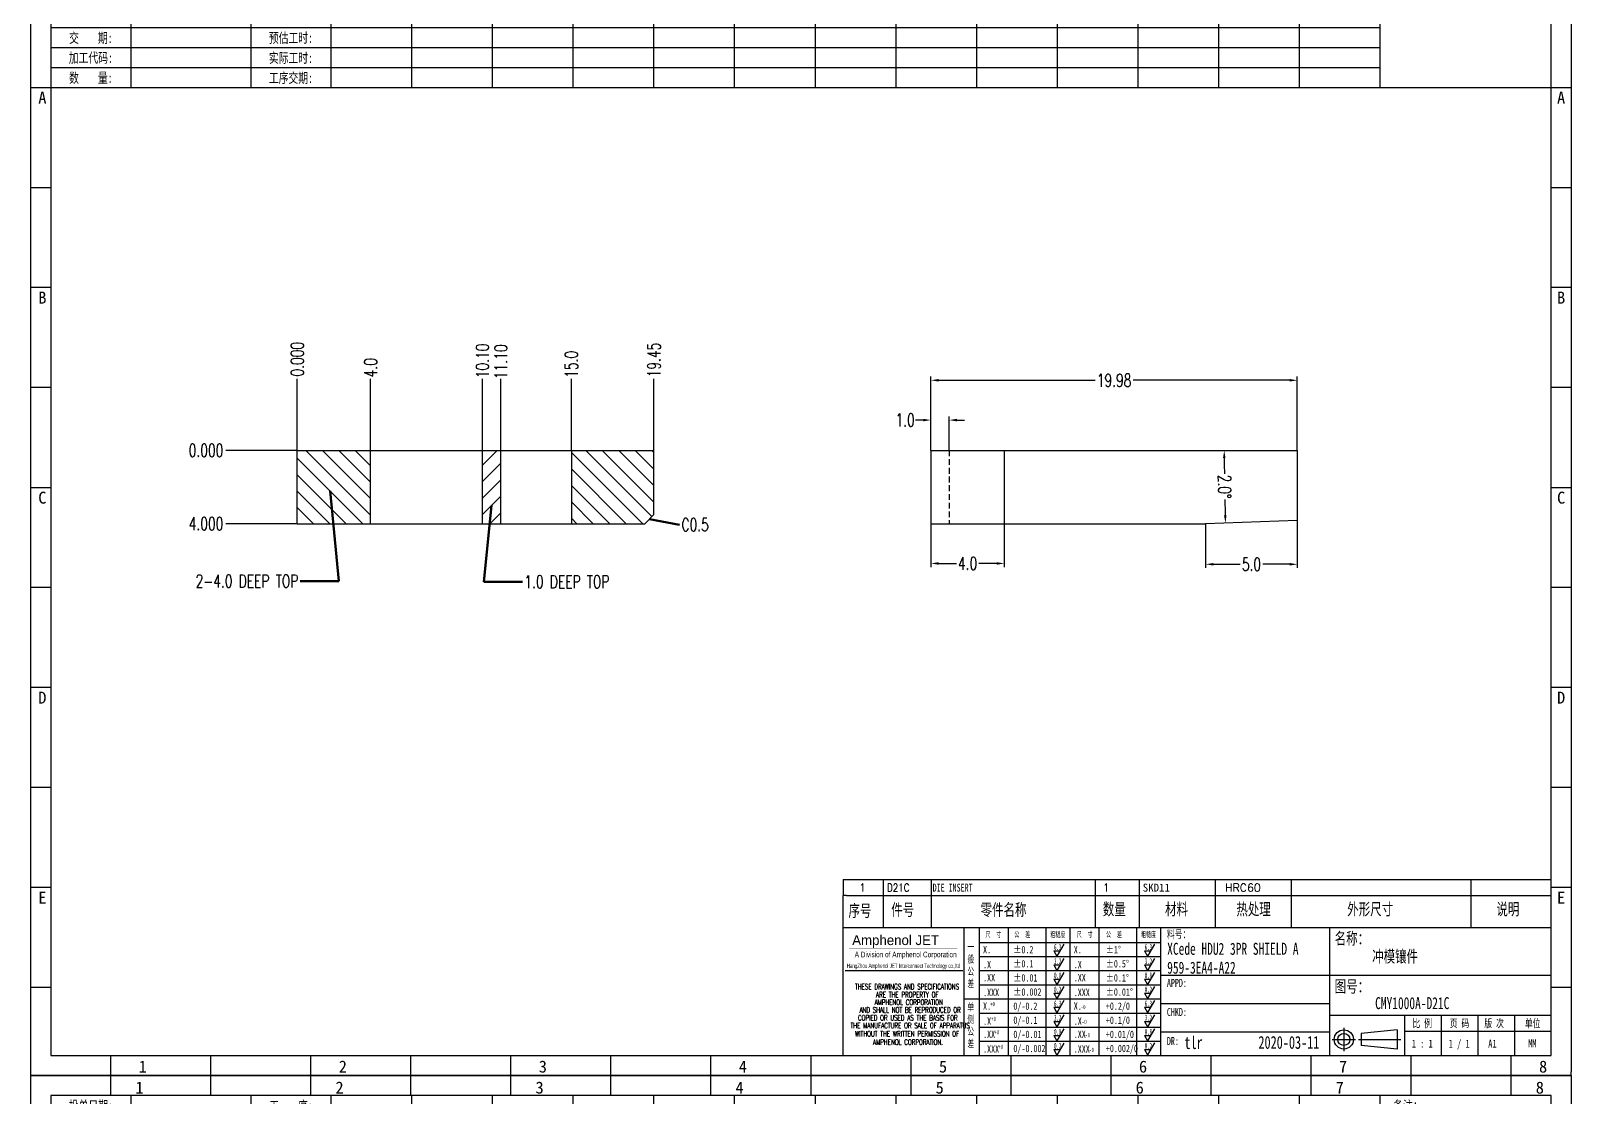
# Model space of a CAD drawing. Header units: millimetres. Extents: x -2852 to 5627, y -2271 to 1849.
# Drawn here: x -2726 to -2642, y -721.5 to -663.4 of the extents above; entities that cross this region are included whole.
import ezdxf
from ezdxf.enums import TextEntityAlignment as Align

# ---------------------------------------------------------------- set-up
doc = ezdxf.new("R2010")
doc.units = ezdxf.units.MM
doc.header["$PDSIZE"] = 3
doc.linetypes.add('DASHED2', pattern=[9.525, 6.35, -3.175])
for name, color, linetype in [('1', 7, 'Continuous'), ('11', 4, 'DASHED2'), ('41', 1, 'Continuous')]:
    doc.layers.add(name, color=color, linetype=linetype)
doc.styles.add('CH', font='仿宋_GB2312_0.ttf')
doc.styles.add('jet02', font='simplex.shx', dxfattribs={"width": 0.7})
doc.styles.add('SIMPLEX', font='SIMPLEX')
doc.styles.get("Standard").update_dxf_attribs({"font": '仿宋_GB2312_0.ttf', "width": 0.7})
doc.styles.add('TEXTSTYLE_1', font='TRIUMB.TTF')
doc.styles.add('TEXTSTYLE_2', font='TRIUM.TTF')
doc.styles.add('tk', font='', dxfattribs={"width": 0.7})
doc.styles.add('tk 2', font='仿宋_GB2312_0.ttf', dxfattribs={"width": 0.65})
doc.styles.add('tk 4', font='simplex.shx', dxfattribs={"width": 0.65, "bigfont": 'bigfont.shx'})
doc.styles.get('tk').set_extended_font_data('NSimSun')
doc.dimstyles.new('jet02', dxfattribs={"dimtxt": 3.5, "dimasz": 2.1, "dimexe": 1, "dimexo": 0, "dimgap": 0.5, "dimtad": 0, "dimtoh": 1, "dimdec": 3, "dimzin": 9, "dimdsep": 46, "dimtxsty": 'jet02', "dimcen": 0, "dimclrt": 256, "dimazin": 2, "dimtfac": 1, "dimtdec": 3, "dimtofl": 0, "dimtmove": 0, "dimatfit": 1, "dimfxl": 0, "dimarcsym": 0})

# ---------------------------------------------------------------- blocks, each defined once
blk = doc.blocks.new('A3-N')
at = {"layer": '1', "color": 1}
for p, q in [((0, 0), (0, 296.73)), ((0, 296.73), (420, 296.73)), ((21.82, 291.27), (21.82, 296.73)), ((49.09, 291.27), (49.09, 296.73)), ((76.36, 291.27), (76.36, 296.73)), ((103.64, 291.27), (103.64, 296.73)), ((103.64, 291.27), (103.64, 296.73)), ((103.64, 291.27), (103.64, 296.73)), ((130.91, 291.27), (130.91, 296.73)), ((158.18, 291.27), (158.18, 296.73)), ((185.45, 291.27), (185.45, 296.73)), ((212.73, 291.27), (212.73, 296.73)), ((240, 291.27), (240, 296.73)), ((267.27, 291.27), (267.27, 296.73)), ((294.55, 291.27), (294.55, 296.73)), ((321.82, 291.27), (321.82, 296.73)), ((349.09, 291.27), (349.09, 296.73)), ((376.36, 291.27), (376.36, 296.73)), ((403.64, 291.27), (403.64, 296.73)), ((420, 296.73), (420, 1)), ((5.45, 269.45), (0, 269.45)), ((420, 269.45), (414.55, 269.45)), ((5.45, 242.18), (0, 242.18)), ((420, 242.18), (414.55, 242.18)), ((5.45, 214.91), (0, 214.91)), ((420, 214.91), (414.55, 214.91)), ((5.45, 187.64), (0, 187.64)), ((420, 187.64), (414.55, 187.64)), ((5.45, 160.36), (0, 160.36)), ((420, 160.36), (414.55, 160.36)), ((5.45, 133.09), (0, 133.09)), ((420, 133.09), (414.55, 133.09)), ((5.45, 105.82), (0, 105.82)), ((420, 105.82), (414.55, 105.82)), ((5.45, 78.55), (0, 78.55)), ((420, 78.55), (414.55, 78.55)), ((5.45, 51.27), (0, 51.27)), ((420, 51.27), (414.55, 51.27)), ((222.45, 49.09), (221.45, 49.09)), ((221.45, 49.09), (221.45, 40.36)), ((222.45, 49.09), (414.55, 49.09)), ((232.36, 49.09), (232.36, 40.36)), ((245.45, 49.09), (245.45, 40.36)), ((290.18, 49.09), (290.18, 40.36)), ((302.18, 49.09), (302.18, 40.36)), ((322.91, 49.09), (322.91, 40.36)), ((343.64, 49.09), (343.64, 40.36)), ((392.73, 40.36), (392.73, 49.09)), ((258.55, 40.36), (258.55, 5.44)), ((266.45, 40.36), (266.45, 5.44)), ((276.78, 40.36), (276.78, 5.45)), ((291.18, 40.36), (291.18, 5.45)), ((301.51, 40.37), (301.51, 5.46)), ((308.01, 40.36), (308.01, 5.45)), ((354.09, 40.36), (354.09, 5.45)), ((308.01, 32.39), (258.55, 32.39)), ((308.01, 28.54), (258.55, 28.54)), ((414.55, 27.27), (308.01, 27.27)), ((5.45, 24), (0, 24)), ((308.01, 24.69), (258.55, 24.69)), ((420, 24), (414.55, 24)), ((308.01, 16.99), (258.55, 16.99)), ((354.09, 19.63), (308.01, 19.63)), ((308.01, 13.14), (258.55, 13.14)), ((414.55, 16.36), (354.09, 16.36)), ((374.55, 16.36), (374.55, 5.45)), ((384.55, 16.36), (384.55, 5.45)), ((394.55, 16.36), (394.55, 5.45)), ((404.55, 16.36), (404.55, 5.45)), ((308.01, 9.29), (258.55, 9.29)), ((308.01, 11.99), (354.09, 11.99)), ((372.51, 12.49), (362.69, 11.5)), ((362.69, 11.5), (362.69, 8.23)), ((372.51, 12.49), (372.51, 7.25)), ((414.55, 12), (374.55, 12)), ((21.82, 0), (21.82, 5.45)), ((49.09, 0), (49.09, 5.45)), ((76.36, 0), (76.36, 5.45)), ((103.64, 0), (103.64, 5.45)), ((130.91, 0), (130.91, 5.45)), ((158.18, 0), (158.18, 5.45)), ((185.45, 0), (185.45, 5.45)), ((212.73, 0), (212.73, 5.45)), ((240, 0), (240, 5.45)), ((267.27, 0), (267.27, 5.45)), ((294.55, 0), (294.55, 5.45)), ((321.82, 0), (321.82, 5.45)), ((349.09, 0), (349.09, 5.45)), ((372.51, 7.25), (362.69, 8.23)), ((376.36, 0), (376.36, 5.45)), ((403.64, 0), (403.64, 5.45)), ((1, 0), (0, 0)), ((420, 0), (1, 0)), ((420, 0), (420, 1))]:
    blk.add_line(p, q, dxfattribs=at)
at = {"layer": '1'}
for p, q in [((414.55, 278.18), (414.55, 284.73)), ((221.45, 40.36), (221.45, 5.45)), ((221.45, 40.36), (414.55, 40.36)), ((221.45, 40.36), (414.55, 40.36)), ((254.41, 40.36), (254.41, 5.45)), ((283.28, 40.36), (283.28, 5.45)), ((308.01, 36.24), (258.55, 36.24)), ((222.08, 28.67), (254.12, 28.67)), ((308.01, 20.84), (254.41, 20.84))]:
    blk.add_line(p, q, dxfattribs=at)
at = {"layer": '1', "color": 1, "ltscale": 0.05}
for p, q in [((278.93, 34.04), (279.79, 32.56)), ((278.93, 34.04), (280.65, 34.04)), ((281.68, 35.84), (279.79, 32.56)), ((303.66, 34.05), (304.52, 32.56)), ((303.66, 34.05), (305.38, 34.05)), ((306.41, 35.84), (304.52, 32.56)), ((278.93, 30.19), (279.79, 28.71)), ((278.93, 30.19), (280.65, 30.19)), ((281.68, 31.99), (279.79, 28.71)), ((303.66, 30.2), (305.38, 30.2)), ((303.66, 30.2), (304.52, 28.71)), ((306.41, 31.99), (304.52, 28.71)), ((278.93, 26.34), (279.79, 24.86)), ((278.93, 26.34), (280.65, 26.34)), ((281.68, 28.14), (279.79, 24.86)), ((303.66, 26.35), (304.52, 24.86)), ((303.66, 26.35), (305.38, 26.35)), ((306.41, 28.14), (304.52, 24.86)), ((278.93, 22.49), (280.65, 22.49)), ((278.93, 22.49), (279.79, 21.01)), ((281.68, 24.29), (279.79, 21.01)), ((303.66, 22.5), (305.38, 22.5)), ((303.66, 22.5), (304.52, 21.01)), ((306.41, 24.29), (304.52, 21.01)), ((278.93, 18.66), (279.79, 17.17)), ((278.93, 18.66), (280.65, 18.66)), ((281.68, 20.45), (279.79, 17.17)), ((303.66, 18.66), (304.52, 17.18)), ((303.66, 18.66), (305.38, 18.66)), ((306.41, 20.46), (304.52, 17.18)), ((278.93, 14.81), (280.65, 14.81)), ((278.93, 14.81), (279.79, 13.32)), ((281.68, 16.6), (279.79, 13.32)), ((281.68, 12.75), (279.79, 9.47)), ((303.66, 14.81), (305.38, 14.81)), ((303.66, 14.81), (304.52, 13.33)), ((306.41, 16.61), (304.52, 13.33)), ((306.41, 12.76), (304.52, 9.48)), ((278.93, 10.96), (279.79, 9.47)), ((278.93, 10.96), (280.65, 10.96)), ((281.68, 8.9), (279.79, 5.62)), ((303.66, 10.96), (304.52, 9.48)), ((303.66, 10.96), (305.38, 10.96)), ((306.41, 8.91), (304.52, 5.63)), ((278.93, 7.11), (279.79, 5.62)), ((278.93, 7.11), (280.65, 7.11)), ((303.66, 7.11), (305.38, 7.11)), ((303.66, 7.11), (304.52, 5.63))]:
    blk.add_line(p, q, dxfattribs=at)
at = {"layer": '1', "color": 1, "ltscale": 0.1}
for p, q in [((358.01, 13.02), (358.01, 6.71)), ((354.86, 9.87), (361.17, 9.87)), ((362.03, 9.87), (373.54, 9.87))]:
    blk.add_line(p, q, dxfattribs=at)
at = {"layer": '1'}
blk.add_lwpolyline([(221.45, 5.45), (414.55, 5.45), (414.55, 291.27), (5.45, 291.27), (5.45, 5.45), (414.55, 5.45)], dxfattribs=at)
at = {"layer": '1', "color": 7, "linetype": 'Continuous', "const_width": 0.123}
blk.add_lwpolyline([(223.11, 34.74), (252.6, 34.76)], dxfattribs=at)
at = {"layer": '1', "color": 1}
for radius in [2.62, 1.64]:
    blk.add_circle((358.01, 9.87), radius, dxfattribs=at)
at = {"layer": '41'}
for p, q in [((27.27, 291.27), (27.27, 269.45)), ((60, 291.27), (60, 269.45)), ((81.82, 291.27), (81.82, 269.45)), ((103.82, 291.27), (103.82, 269.45)), ((125.82, 291.27), (125.82, 269.45)), ((147.82, 291.27), (147.82, 269.45)), ((169.82, 291.27), (169.82, 269.45)), ((191.82, 291.27), (191.82, 269.45)), ((213.82, 291.27), (213.82, 269.45)), ((235.82, 291.27), (235.82, 269.45)), ((257.82, 291.27), (257.82, 269.45)), ((279.82, 291.27), (279.82, 269.45)), ((301.82, 291.27), (301.82, 269.45)), ((323.82, 291.27), (323.82, 269.45)), ((345.82, 291.27), (345.82, 269.45)), ((367.82, 291.27), (367.82, 269.45)), ((367.82, 285.82), (5.45, 285.82)), ((367.82, 280.36), (5.45, 280.36)), ((367.82, 274.91), (5.45, 274.91)), ((414.55, 269.45), (5.45, 269.45))]:
    blk.add_line(p, q, dxfattribs=at)
at = {"layer": '1', "color": 1}
for s, p in [('1', (29.64, 295.11)), ('2', (84.18, 295.11)), ('3', (138.73, 295.11)), ('4', (193.27, 295.11)), ('5', (247.82, 295.11)), ('6', (302.36, 295.11)), ('7', (356.91, 295.11)), ('8', (411.45, 295.11)), ('1', (30.53, 4.11)), ('2', (85.08, 4.11)), ('3', (139.62, 4.11)), ('4', (194.17, 4.11)), ('5', (248.72, 4.11)), ('6', (303.26, 4.11)), ('7', (357.81, 4.11)), ('8', (412.35, 4.11))]:
    blk.add_text(s, height=3.27, dxfattribs=at).set_placement(p, align=Align.TOP_CENTER)
at = {"layer": '1', "style": 'tk', "width": 0.7}
for s, p in [('投单日期:', (16.36, 288.55)), ('工    序:', (70.91, 288.55)), ('备注：', (375.51, 288.55)), ('交    期:', (16.36, 283.09)), ('预估工时:', (70.91, 283.09)), ('加工代码:', (16.36, 277.64)), ('实际工时:', (70.91, 277.64)), ('数    量:', (16.36, 272.18)), ('工序交期:', (70.91, 272.18))]:
    blk.add_text(s, height=2.727, dxfattribs=at).set_placement(p, align=Align.MIDDLE)
at = {"layer": '1', "color": 1}
for s, p in [('A', (2.04, 268.36)), ('B', (2.04, 213.82)), ('C', (2.04, 159.27)), ('D', (2.04, 104.73)), ('E', (2.04, 50.18))]:
    blk.add_text(s, height=3.27, dxfattribs=at).set_placement(p, align=Align.TOP_LEFT)
for s, p in [('A', (418.37, 268.36)), ('B', (418.37, 213.82)), ('C', (418.37, 159.27)), ('D', (418.37, 104.73)), ('E', (418.37, 50.18))]:
    blk.add_text(s, height=3.27, dxfattribs=at).set_placement(p, align=Align.TOP_RIGHT)
at = {"layer": '1', "color": 1, "style": 'tk 2', "width": 0.7}
for s, height, p in [('序号', 3.273, (222.96, 43.34)), ('件号', 3.273, (234.62, 43.61)), ('零件名称', 3.273, (258.97, 43.61)), ('数量', 3.273, (292.3, 43.78)), ('材料', 3.273, (309.27, 43.78)), ('热处理', 3.273, (328.71, 43.78)), ('外形尺寸', 3.273, (358.94, 43.78)), ('说明', 3.273, (399.61, 43.78)), ('料号：', 2.182, (309.77, 37.46)), ('名称：', 3.273, (355.52, 35.79)), ('图号：', 3.273, (355.52, 22.7)), ('比 例', 2.182, (376.69, 13.18)), ('页 码', 2.182, (386.85, 13.18)), ('版 次', 2.182, (396.31, 13.18)), ('单位', 2.182, (407.35, 13.18))]:
    blk.add_text(s, height=height, dxfattribs=at).set_placement(p)
at = {"layer": '1', "color": 7, "linetype": 'Continuous', "style": 'TEXTSTYLE_1'}
blk.add_text('Amphenol JET', height=2.7, dxfattribs=at).set_placement((223.96, 35.61))
at = {"layer": '1', "color": 7, "linetype": 'Continuous'}
for s, height, style, width, p in [('A Division of Amphenol Corporation', 1.5, 'TEXTSTYLE_2', 0.7, (224.64, 32.29)), ('HangZhou Amphenol JET Interconnect Technology co.,ltd ', 1.2, 'TEXTSTYLE_2', 0.6, (222.47, 29.36)), ('THESE DRAWINGS AND SPECIFICATIONS', 1.5, 'tk 4', 0.6, (224.73, 23.52)), ('ARE THE PROPERTY OF', 1.5, 'tk 4', 0.6, (230.45, 21.35)), ('AND SHALL NOT BE REPRODUCED OR', 1.5, 'tk 4', 0.6, (225.95, 17.17)), ('AMPHENOL CORPORATION', 1.5, 'tk 4', 0.6, (230.04, 19.27)), ('THE MANUFACTURE OR SALE OF APPARATUS', 1.5, 'tk 4', 0.6, (223.5, 12.92)), ('COPIED OR USED AS THE BASIS FOR', 1.5, 'tk 4', 0.6, (225.54, 15.02)), ('WITHOUT THE WRITTEN PERMISSION OF', 1.5, 'tk 4', 0.6, (224.73, 10.67)), ('AMPHENOL CORPORATION.', 1.5, 'tk 4', 0.6, (229.63, 8.4))]:
    blk.add_text(s, height=height, dxfattribs=dict(at, style=style, width=width)).set_placement(p)
at = {"layer": '1', "color": 1, "style": 'tk 2', "width": 0.7}
for s, p in [('X.', (259.64, 34.37)), ('%%P0.2', (267.9, 34.37)), ('X.', (284.37, 34.37)), ('%%P1%%D', (293.12, 34.37)), ('.X', (259.64, 30.28)), ('%%P0.1', (267.9, 30.52)), ('.X', (284.37, 30.28)), ('%%P0.5%%D', (293.12, 30.52)), ('.XX', (259.64, 26.71)), ('%%P0.01', (267.9, 26.67)), ('.XX', (284.37, 26.71)), ('%%P0.1%%D', (293.12, 26.67)), ('.XXX', (259.64, 22.68)), ('%%P0.002', (267.9, 22.82)), ('.XXX', (284.37, 22.68)), ('%%P0.01%%D', (293.12, 22.82)), ('X.', (259.64, 18.97)), ('0/-0.2', (267.9, 18.97)), ('X.', (284.37, 18.97)), ('+0.2/0', (293.12, 18.97)), ('.X', (259.64, 14.88)), ('0/-0.1', (267.9, 15.12)), ('.X', (284.37, 14.88)), ('+0.1/0', (293.12, 15.12)), ('.XX', (259.64, 11.31)), ('0/-0.01', (267.9, 11.27)), ('0/-0.002', (267.9, 7.42)), ('.XX', (284.37, 11.31)), ('+0.01/0', (293.12, 11.27)), ('+0.002/0', (293.12, 7.42)), ('.XXX', (259.64, 7.28)), ('.XXX', (284.37, 7.28))]:
    blk.add_text(s, height=2, dxfattribs=at).set_placement(p, align=Align.MIDDLE_LEFT)
at = {"layer": '1', "color": 1, "ltscale": 0.05, "style": 'tk 2', "width": 0.5}
for s, p in [('6.3', (279.01, 34.26)), ('6.3', (303.74, 34.27)), ('3.2', (279.01, 30.41)), ('3.2', (303.74, 30.42)), ('0.8', (279.01, 26.56)), ('0.8', (303.74, 26.57)), ('0.2', (279.01, 22.71)), ('0.2', (303.74, 22.72)), ('6.3', (279.01, 18.87)), ('6.3', (303.74, 18.88)), ('3.2', (279.01, 15.02)), ('0.8', (279.01, 11.17)), ('3.2', (303.74, 15.03)), ('0.8', (303.74, 11.18)), ('0.2', (279.01, 7.32)), ('0.2', (303.74, 7.33))]:
    blk.add_text(s, height=1.6, dxfattribs=at).set_placement(p)
at = {"layer": '1', "style": 'tk 2', "width": 0.7}
for s, p in [('APPD:', (309.77, 24.21)), ('CHKD:', (309.77, 16.27)), ('DR:', (309.77, 8.35))]:
    blk.add_text(s, height=2.182, dxfattribs=at).set_placement(p)
at = {"layer": '1', "color": 7, "style": 'tk 2', "width": 0.7}
blk.add_text('MM', height=2.182, dxfattribs=at).set_placement((408.31, 7.75))
at = {"layer": '1', "color": 1, "ltscale": 0.05, "char_height": 1.5, "width": 6.3627, "attachment_point": 1, "style": 'tk 2'}
for s, insert in [('尺  寸', (260.31, 39.25)), ('公  差', (268.17, 39.25)), ('粗糙度', (277.98, 39.25)), ('尺  寸', (285.2, 39.25)), ('公  差', (293.18, 39.25)), ('粗糙度', (302.71, 39.26))]:
    blk.add_mtext(s, dxfattribs=dict(at, insert=insert))
at = {"layer": '1', "ltscale": 0.05, "char_height": 2, "width": 2.5195, "attachment_point": 1, "style": 'tk 2'}
for s, insert in [('一般公差', (255.39, 36.11)), ('单侧公差', (255.39, 19.71))]:
    blk.add_mtext(s, dxfattribs=dict(at, insert=insert))
at = {"layer": '1', "color": 1, "ltscale": 0.05, "char_height": 1.2, "width": 5.1396, "attachment_point": 1, "line_spacing_factor": 0.8, "style": 'tk 2'}
for s, insert in [('+0', (261.58, 20.13)), ('-0', (286.31, 19.33)), ('+0', (261.88, 16.09)), ('-0', (286.61, 15.29)), ('+0', (262.79, 12.45)), ('+0', (263.87, 8.44)), ('-0', (287.51, 11.65)), ('-0', (288.59, 7.64))]:
    blk.add_mtext(s, dxfattribs=dict(at, insert=insert))
at = {"layer": '1', "style": 'tk 2', "width": 0.7}
for tag, p in [('PATR-NO1', (309.84, 32.96)), ('TITLE', (365.74, 30.9)), ('PATR-NO2', (309.84, 27.81)), ('DWG-NO:', (366.54, 18.14))]:
    blk.add_attdef(tag, p, '', height=3.27, dxfattribs=at)
at = {"layer": '1', "color": 1, "style": 'tk 2', "width": 0.7}
for tag, p in [('DRAW', (314.55, 7.27)), ('DATE', (334.72, 7.32))]:
    blk.add_attdef(tag, p, '', height=3.49, dxfattribs=at)
at = {"layer": '1', "style": 'tk 2', "width": 0.7}
for tag, p in [('SCALE', (376.55, 8.73)), ('SHEET', (386.6, 8.72)), ('REV', (397.38, 8.73))]:
    blk.add_attdef(tag, text='', height=2.18, dxfattribs=at).set_placement(p, align=Align.MIDDLE_LEFT)
blk = doc.blocks.new('FB3')
at = {"layer": '1', "color": 1}
for p, q in [((0, 4.36), (193.09, 4.36)), ((0, 4.36), (0, 0)), ((10.91, 4.36), (10.91, 0)), ((24, 4.36), (24, 0)), ((68.73, 4.36), (68.73, 0)), ((80.73, 4.36), (80.73, 0)), ((101.45, 4.36), (101.45, 0)), ((122.18, 4.36), (122.18, 0)), ((171.27, 0), (171.27, 4.36))]:
    blk.add_line(p, q, dxfattribs=at)
at = {"layer": '1'}
for tag, style, p in [('ITEM', 'SIMPLEX', (4.36, 2.18)), ('PARTNO', 'SIMPLEX', (12, 2.18)), ('QTY', 'SIMPLEX', (74.18, 2.18)), ('MATL', 'CH', (81.72, 2.18)), ('FINISH', 'SIMPLEX', (104.17, 2.18)), ('SPEC', 'SIMPLEX', (130.91, 2.18)), ('REMARK', 'SIMPLEX', (174.06, 2.18))]:
    blk.add_attdef(tag, text='', height=2.18, dxfattribs=dict(at, style=style)).set_placement(p, align=Align.MIDDLE_LEFT)
at = {"layer": '1', "style": 'tk', "width": 0.7}
blk.add_attdef('DIE', text='', height=2.18, dxfattribs=at).set_placement((24.43, 2.18), align=Align.MIDDLE_LEFT)
blk = doc.blocks.new('*D849')
at = {"layer": '41', "ltscale": 0.05}
blk.add_line((-1796.231, -3138.692), (-1800.126, -3138.692), dxfattribs=at)
at = {"layer": 'Defpoints', "color": 0, "ltscale": 0.05}
for p in [(-1800.126, -3138.692), (-1796.231, -3138.692), (-1796.231, -3138.692)]:
    blk.add_point(p, dxfattribs=at)
at = {"layer": '41', "ltscale": 0.05, "insert": (-1801.206, -3138.692), "char_height": 0.7, "attachment_point": 5, "style": 'jet02'}
blk.add_mtext('0.000', dxfattribs=at)
blk = doc.blocks.new('*D850')
at = {"layer": '41', "ltscale": 0.05}
blk.add_line((-1796.231, -3142.692), (-1800.126, -3142.692), dxfattribs=at)
at = {"layer": 'Defpoints', "color": 0, "ltscale": 0.05}
for p in [(-1796.231, -3138.692), (-1800.126, -3142.692), (-1796.231, -3142.692)]:
    blk.add_point(p, dxfattribs=at)
at = {"layer": '41', "ltscale": 0.05, "insert": (-1801.206, -3142.692), "char_height": 0.7, "attachment_point": 5, "style": 'jet02'}
blk.add_mtext('4.000', dxfattribs=at)
blk = doc.blocks.new('*D851')
at = {"layer": '41', "ltscale": 0.05}
blk.add_line((-1796.231, -3138.692), (-1796.231, -3134.796), dxfattribs=at)
at = {"layer": 'Defpoints', "color": 0, "ltscale": 0.05}
for p in [(-1796.231, -3134.796), (-1796.231, -3138.692), (-1796.231, -3138.692)]:
    blk.add_point(p, dxfattribs=at)
at = {"layer": '41', "ltscale": 0.05, "insert": (-1796.231, -3133.716), "char_height": 0.7, "attachment_point": 5, "rotation": 90, "style": 'jet02'}
blk.add_mtext('0.000', dxfattribs=at)
blk = doc.blocks.new('*D852')
at = {"layer": '41', "ltscale": 0.05}
blk.add_line((-1792.231, -3138.692), (-1792.231, -3134.796), dxfattribs=at)
at = {"layer": 'Defpoints', "color": 0, "ltscale": 0.05}
for p in [(-1792.231, -3134.796), (-1796.231, -3138.692), (-1792.231, -3138.692)]:
    blk.add_point(p, dxfattribs=at)
at = {"layer": '41', "ltscale": 0.05, "insert": (-1792.231, -3134.183), "char_height": 0.7, "attachment_point": 5, "rotation": 90, "style": 'jet02'}
blk.add_mtext('4.0', dxfattribs=at)
blk = doc.blocks.new('*D853')
at = {"layer": '41', "ltscale": 0.05}
blk.add_line((-1781.281, -3138.692), (-1781.281, -3134.796), dxfattribs=at)
at = {"layer": 'Defpoints', "color": 0, "ltscale": 0.05}
for p in [(-1781.281, -3134.796), (-1796.231, -3138.692), (-1781.281, -3138.692)]:
    blk.add_point(p, dxfattribs=at)
at = {"layer": '41', "ltscale": 0.05, "insert": (-1781.281, -3133.996), "char_height": 0.7, "attachment_point": 5, "rotation": 90, "style": 'jet02'}
blk.add_mtext('15.0', dxfattribs=at)
blk = doc.blocks.new('*D854')
at = {"layer": '41', "ltscale": 0.05}
blk.add_line((-1776.781, -3138.692), (-1776.781, -3134.796), dxfattribs=at)
at = {"layer": 'Defpoints', "color": 0, "ltscale": 0.05}
for p in [(-1776.781, -3134.796), (-1796.231, -3138.692), (-1776.781, -3138.692)]:
    blk.add_point(p, dxfattribs=at)
at = {"layer": '41', "ltscale": 0.05, "insert": (-1776.781, -3133.763), "char_height": 0.7, "attachment_point": 5, "rotation": 90, "style": 'jet02'}
blk.add_mtext('19.45', dxfattribs=at)
blk = doc.blocks.new('*D855')
at = {"layer": '41', "ltscale": 0.05}
for p, q in [((-1761.676, -3138.692), (-1761.676, -3134.666)), ((-1761.256, -3134.866), (-1752.72, -3134.866)), ((-1742.116, -3134.866), (-1750.653, -3134.866)), ((-1741.696, -3138.692), (-1741.696, -3134.666))]:
    blk.add_line(p, q, dxfattribs=at)
for points in [[(-1761.256, -3134.796), (-1761.256, -3134.936), (-1761.676, -3134.866)], [(-1742.116, -3134.796), (-1742.116, -3134.936), (-1741.696, -3134.866)]]:
    blk.add_solid(points, dxfattribs=at)
at = {"layer": 'Defpoints', "color": 0, "ltscale": 0.05}
for p in [(-1741.696, -3134.866), (-1761.676, -3138.692), (-1741.696, -3138.692)]:
    blk.add_point(p, dxfattribs=at)
at = {"layer": '41', "ltscale": 0.05, "insert": (-1751.686, -3134.866), "char_height": 0.7, "attachment_point": 5, "style": 'jet02'}
blk.add_mtext('19.98', dxfattribs=at)
blk = doc.blocks.new('*D856')
at = {"layer": '41', "ltscale": 0.05}
for p, q in [((-1761.676, -3142.692), (-1761.676, -3145.058)), ((-1757.676, -3142.692), (-1757.676, -3145.058)), ((-1761.256, -3144.858), (-1760.29, -3144.858)), ((-1758.096, -3144.858), (-1759.063, -3144.858))]:
    blk.add_line(p, q, dxfattribs=at)
for points in [[(-1761.256, -3144.788), (-1761.256, -3144.928), (-1761.676, -3144.858)], [(-1758.096, -3144.788), (-1758.096, -3144.928), (-1757.676, -3144.858)]]:
    blk.add_solid(points, dxfattribs=at)
at = {"layer": 'Defpoints', "color": 0, "ltscale": 0.05}
for p in [(-1761.676, -3142.692), (-1757.676, -3142.692), (-1761.676, -3144.858)]:
    blk.add_point(p, dxfattribs=at)
at = {"layer": '41', "ltscale": 0.05, "insert": (-1759.676, -3144.858), "char_height": 0.7, "attachment_point": 5, "style": 'jet02'}
blk.add_mtext('4.0', dxfattribs=at)
blk = doc.blocks.new('*D857')
at = {"layer": '41', "ltscale": 0.05}
for p, q in [((-1746.696, -3142.692), (-1746.696, -3145.103)), ((-1741.696, -3142.517), (-1741.696, -3145.103)), ((-1746.276, -3144.903), (-1744.81, -3144.903)), ((-1742.116, -3144.903), (-1743.583, -3144.903))]:
    blk.add_line(p, q, dxfattribs=at)
for points in [[(-1746.276, -3144.833), (-1746.276, -3144.973), (-1746.696, -3144.903)], [(-1742.116, -3144.833), (-1742.116, -3144.973), (-1741.696, -3144.903)]]:
    blk.add_solid(points, dxfattribs=at)
at = {"layer": 'Defpoints', "color": 0, "ltscale": 0.05}
for p in [(-1746.696, -3142.692), (-1741.696, -3142.517), (-1746.696, -3144.903)]:
    blk.add_point(p, dxfattribs=at)
at = {"layer": '41', "ltscale": 0.05, "insert": (-1744.196, -3144.903), "char_height": 0.7, "attachment_point": 5, "style": 'jet02'}
blk.add_mtext('5.0', dxfattribs=at)
blk = doc.blocks.new('*D858')
at = {"layer": '41', "ltscale": 0.05}
for start, end in [(180.21196, 180.64925), (181.35075, 181.78804)]:
    blk.add_arc((-1632.151, -3138.692), 113.53, start, end, dxfattribs=at)
for points in [[(-1745.751, -3139.112), (-1745.611, -3139.111), (-1745.681, -3138.692)], [(-1745.556, -3142.232), (-1745.696, -3142.236), (-1745.612, -3142.654)]]:
    blk.add_solid(points, dxfattribs=at)
at = {"layer": 'Defpoints', "color": 0, "ltscale": 0.05}
for p in [(-1761.676, -3138.692), (-1741.696, -3138.692), (-1745.674, -3140.012), (-1746.696, -3142.692), (-1741.696, -3142.517)]:
    blk.add_point(p, dxfattribs=at)
at = {"layer": '41', "ltscale": 0.05, "insert": (-1745.664, -3140.673), "char_height": 0.7, "attachment_point": 5, "rotation": 271, "style": 'jet02'}
blk.add_mtext('2.0°', dxfattribs=at)
blk = doc.blocks.new('*D4133')
at = {"layer": '41', "ltscale": 0.05}
blk.add_line((-2701.339, -686.262), (-2701.339, -682.366), dxfattribs=at)
at = {"layer": 'Defpoints', "color": 0, "ltscale": 0.05}
for p in [(-2701.339, -682.366), (-2711.439, -686.262), (-2701.339, -686.262)]:
    blk.add_point(p, dxfattribs=at)
at = {"layer": '41', "ltscale": 0.05, "insert": (-2701.339, -681.379), "char_height": 0.7, "attachment_point": 5, "rotation": 90, "style": 'jet02'}
blk.add_mtext('10.10', dxfattribs=at)
blk = doc.blocks.new('*D4134')
at = {"layer": '41', "ltscale": 0.05}
blk.add_line((-2700.339, -686.262), (-2700.339, -682.366), dxfattribs=at)
at = {"layer": 'Defpoints', "color": 0, "ltscale": 0.05}
for p in [(-2700.339, -682.366), (-2711.439, -686.262), (-2700.339, -686.262)]:
    blk.add_point(p, dxfattribs=at)
at = {"layer": '41', "ltscale": 0.05, "insert": (-2700.339, -681.426), "char_height": 0.7, "attachment_point": 5, "rotation": 90, "style": 'jet02'}
blk.add_mtext('11.10', dxfattribs=at)
blk = doc.blocks.new('*D4135')
at = {"layer": '41', "ltscale": 0.05}
for p, q in [((-2676.884, -686.262), (-2676.884, -684.408)), ((-2675.884, -686.262), (-2675.884, -684.408)), ((-2677.304, -684.608), (-2677.724, -684.608)), ((-2675.464, -684.608), (-2675.044, -684.608))]:
    blk.add_line(p, q, dxfattribs=at)
for points in [[(-2677.304, -684.538), (-2677.304, -684.678), (-2676.884, -684.608)], [(-2675.464, -684.538), (-2675.464, -684.678), (-2675.884, -684.608)]]:
    blk.add_solid(points, dxfattribs=at)
at = {"layer": 'Defpoints', "color": 0, "ltscale": 0.05}
for p in [(-2676.884, -684.608), (-2676.884, -686.262), (-2675.884, -686.262)]:
    blk.add_point(p, dxfattribs=at)
at = {"layer": '41', "ltscale": 0.05, "insert": (-2678.291, -684.608), "char_height": 0.7, "attachment_point": 5, "style": 'jet02'}
blk.add_mtext('1.0', dxfattribs=at)

msp = doc.modelspace()

# ---------------------------------------------------------------- hatches: boundary and pattern name
at = {"layer": '41', "ltscale": 0.05}
h = msp.add_hatch(dxfattribs=at)
h.set_pattern_fill('ANSI31', color=2, scale=0.2, angle=90, style=0)
h.paths.add_polyline_path([(-2691.9886, -686.2617), (-2696.4886, -686.2617), (-2696.4886, -690.2617), (-2692.4886, -690.2617), (-2691.9886, -689.7617)])
h.paths.add_polyline_path([(-2707.4386, -690.2617), (-2707.4386, -686.2617), (-2711.4386, -686.2617), (-2711.4386, -690.2617)])
h = msp.add_hatch(dxfattribs=at)
h.set_pattern_fill('ANSI31', color=256, scale=0.2, style=0)
h.paths.add_polyline_path([(-2700.3386, -686.2617), (-2701.3386, -686.2617), (-2701.3386, -690.2617), (-2700.3386, -690.2617)])

# ---------------------------------------------------------------- linework, layer by layer
at = {"layer": '1', "ltscale": 0.05}
for p, q in [((-2711.4386, -690.2617), (-2711.4386, -686.2617)), ((-2711.4386, -686.2617), (-2691.9886, -686.2617)), ((-2707.4386, -690.2617), (-2707.4386, -686.2617)), ((-2701.3386, -690.2617), (-2701.3386, -686.2617)), ((-2700.3386, -690.2617), (-2700.3386, -686.2617)), ((-2696.4886, -686.2617), (-2696.4886, -690.2617)), ((-2676.8841, -686.2617), (-2656.9041, -686.2617)), ((-2676.8841, -686.2617), (-2676.8841, -690.2617)), ((-2672.8841, -686.2617), (-2672.8841, -690.2617)), ((-2656.9041, -686.2617), (-2656.9041, -690.0871)), ((-2676.8841, -690.2617), (-2661.9041, -690.2617)), ((-2656.9041, -690.0871), (-2661.9041, -690.2617))]:
    msp.add_line(p, q, dxfattribs=at)
msp.add_lwpolyline([(-2711.4386, -690.2617), (-2692.4886, -690.2617), (-2691.9886, -689.7617), (-2691.9886, -686.2617)], dxfattribs=at)
at = {"layer": '11', "ltscale": 0.05}
msp.add_line((-2675.8841, -686.2617), (-2675.8841, -690.2617), dxfattribs=at)

# ---------------------------------------------------------------- block references
at = {"layer": '1', "ltscale": 0.05, "xscale": 0.2000000000000455, "yscale": 0.2000000000000455, "zscale": 0.2000000000000455}
for p, values in [((-2725.969, -720.3672), {'DWG-NO:': 'CMY1000A-D21C', 'TITLE': '冲模镶件', 'REV': 'A1', 'SHEET': '1 / 1', 'DRAW': 'tlr', 'DATE': '2020-03-11', 'PATR-NO1': 'XCede HDU2 3PR SHIELD A', 'PATR-NO2': '959-3EA4-A22', 'SCALE': '1 : 1'}), ((-2725.969, -779.7126), {'DWG-NO:': 'CMY1000A-D21D', 'TITLE': '冲模镶件', 'REV': 'A', 'SHEET': '1 / 1', 'DRAW': 'tlr', 'DATE': '2019-01-16', 'PATR-NO1': 'XCede HDU2 3PR SHIELD A', 'PATR-NO2': '959-3EA4-A22', 'SCALE': '1 : 1'})]:
    msp.add_blockref('A3-N', p, dxfattribs=at).add_auto_attribs(values)
at = {"layer": '1', "ltscale": 0.05}
ref = msp.add_blockref('FB3', (-2681.6781, -710.549), dxfattribs=dict(at, xscale=0.2000000000000455, yscale=0.2000000000000455, zscale=0.2000000000000455))
ref.add_attrib('PARTNO', 'D21C', dxfattribs={"height": 0.43636, "style": 'SIMPLEX', "width": 0.8}).set_placement((-2679.2781, -710.1126), align=Align.MIDDLE_LEFT)
ref.add_attrib('ITEM', '1', dxfattribs={"height": 0.4364, "style": 'SIMPLEX'}).set_placement((-2680.8053, -710.1126), align=Align.MIDDLE_LEFT)
ref.add_attrib('DIE', 'DIE INSERT', dxfattribs={"height": 0.43636, "style": 'tk', "width": 0.7}).set_placement((-2676.792, -710.1126), align=Align.MIDDLE_LEFT)
ref.add_attrib('QTY', '1', dxfattribs={"height": 0.4364, "style": 'SIMPLEX'}).set_placement((-2667.5181, -710.1126), align=Align.MIDDLE_LEFT)
ref.add_attrib('MATL', 'SKD11', dxfattribs={"height": 0.43636, "style": 'CH'}).set_placement((-2665.3349, -710.1126), align=Align.MIDDLE_LEFT)
ref.add_attrib('FINISH', 'HRC60', dxfattribs={"height": 0.43636, "style": 'SIMPLEX'}).set_placement((-2660.8435, -710.1126), align=Align.MIDDLE_LEFT)

# ---------------------------------------------------------------- texts
at = {"layer": '41', "ltscale": 0.05, "char_height": 0.7, "style": 'jet02'}
for s, insert, attachment_point in [('C0.5', (-2690.4865, -690.3168), 4), ('2-4.0 DEEP TOP', (-2711.3772, -693.3921), 6), ('1.0 DEEP TOP', (-2699.0557, -693.429), 4)]:
    msp.add_mtext(s, dxfattribs=dict(at, insert=insert, attachment_point=attachment_point))

# ---------------------------------------------------------------- dimensions: what is measured, and where the dimension line sits
at = {"layer": '41', "ltscale": 0.05}
for feature_location, offset, dtype, origin, override, picture, middle, set_off in [((-2711.4385581903, -686.2616949767), (0, 3.8955376931), 1, (-2711.4385581903, -686.2616949767), {"dimscale": 0.2, "dimtoh": 0, "dimzin": 1, "dimclrd": 256, "dimclre": 256, "dimadec": 3, "dimazin": 0, "dimatfit": 3, "dimlwd": 65535, "dimlwe": 65535}, '*D851', (-2711.4385581903, -681.2861572836), (-915.2077048823, 2452.4298167741)), ((-2691.9886, -686.2617), (0, 3.8955), 1, (-2711.4386, -686.2617), {"dimscale": 0.2, "dimtoh": 0, "dimdec": 2, "dimzin": 1, "dimclrd": 256, "dimclre": 256, "dimazin": 0, "dimatfit": 3, "dimlwd": 65535, "dimlwe": 65535}, '*D854', (-2691.9886, -681.3328), (-915.2077, 2452.4298)), ((-2696.4885581903, -686.2616949767), (0, 3.8955376931), 1, (-2711.4385581903, -686.2616949767), {"dimscale": 0.2, "dimtoh": 0, "dimdec": 1, "dimzin": 1, "dimclrd": 256, "dimclre": 256, "dimadec": 1, "dimazin": 0, "dimatfit": 3, "dimlwd": 65535, "dimlwe": 65535}, '*D853', (-2696.4885581903, -681.5661572836), (-915.2077048823, 2452.4298167741)), ((-2707.4386, -686.2617), (0, 3.8955), 1, (-2711.4386, -686.2617), {"dimscale": 0.2, "dimtoh": 0, "dimdec": 1, "dimzin": 1, "dimclrd": 256, "dimclre": 256, "dimadec": 1, "dimazin": 0, "dimatfit": 3, "dimlwd": 65535, "dimlwe": 65535}, '*D852', (-2707.4386, -681.7528), (-915.2077, 2452.4298)), ((-2711.4385581903, -686.2616949767), (-3.8955376931, 0), 0, (-2711.4385581903, -686.2616949767), {"dimscale": 0.2, "dimtoh": 0, "dimzin": 1, "dimclrd": 256, "dimclre": 256, "dimadec": 3, "dimazin": 0, "dimatfit": 3, "dimlwd": 65535, "dimlwe": 65535}, '*D849', (-2716.4140958834, -686.2616949767), (-915.2077048823, 2452.4298167741)), ((-2711.4386, -690.2617), (-3.8955, 0), 0, (-2711.4386, -686.2617), {"dimscale": 0.2, "dimtoh": 0, "dimzin": 1, "dimclrd": 256, "dimclre": 256, "dimadec": 3, "dimazin": 0, "dimatfit": 3, "dimlwd": 65535, "dimlwe": 65535}, '*D850', (-2716.4141, -690.2617), (-915.2077, 2452.4298))]:
    dim = msp.add_ordinate_dim(feature_location=feature_location, offset=offset, dtype=dtype, origin=origin, dimstyle='jet02', override=override, dxfattribs=at)
    dim.commit()
    dim.dimension.update_dxf_attribs({"geometry": picture, "text_midpoint": middle, "insert": set_off})
for feature_location, picture, middle in [((-2701.3386, -686.2617), '*D4133', (-2701.3386, -681.3795)), ((-2700.3386, -686.2617), '*D4134', (-2700.3386, -681.4262))]:
    dim = msp.add_ordinate_dim(feature_location=feature_location, offset=(0, 3.8955), dtype=1, origin=(-2711.4386, -686.2617), dimstyle='jet02', override={"dimscale": 0.2, "dimtoh": 0, "dimdec": 2, "dimzin": 1, "dimclrd": 256, "dimclre": 256, "dimazin": 0, "dimatfit": 3, "dimlwd": 65535, "dimlwe": 65535}, dxfattribs=at)
    dim.commit()
    dim.dimension.update_dxf_attribs({"geometry": picture, "text_midpoint": middle})
for base, p1, p2, override, picture, middle in [((-2656.9041, -682.4362), (-2676.8841, -686.2617), (-2656.9041, -686.2617), {"dimscale": 0.2, "dimtoh": 0, "dimdec": 2, "dimzin": 1, "dimclrd": 256, "dimclre": 256, "dimazin": 0, "dimatfit": 3, "dimlwd": 65535, "dimlwe": 65535}, '*D855', (-2666.8941, -682.4362)), ((-2676.8841, -692.4279), (-2672.8841, -690.2617), (-2676.8841, -690.2617), {"dimscale": 0.2, "dimtoh": 0, "dimdec": 1, "dimzin": 1, "dimclrd": 256, "dimclre": 256, "dimadec": 1, "dimazin": 0, "dimatfit": 3, "dimlwd": 65535, "dimlwe": 65535}, '*D856', (-2674.8841, -692.4279)), ((-2661.9041, -692.4729), (-2656.9041, -690.0871), (-2661.9041, -690.2617), {"dimscale": 0.2, "dimtoh": 0, "dimdec": 1, "dimzin": 1, "dimclrd": 256, "dimclre": 256, "dimadec": 1, "dimazin": 0, "dimatfit": 3, "dimlwd": 65535, "dimlwe": 65535}, '*D857', (-2659.4041, -692.4729))]:
    dim = msp.add_linear_dim(base=base, p1=p1, p2=p2, dimstyle='jet02', override=override, dxfattribs=at)
    dim.commit()
    dim.dimension.update_dxf_attribs({"geometry": picture, "text_midpoint": middle, "insert": (-915.2077, 2452.4298)})
dim = msp.add_linear_dim(base=(-2676.8841, -684.6077), p1=(-2675.8841, -686.2617), p2=(-2676.8841, -686.2617), dimstyle='jet02', override={"dimscale": 0.2, "dimtoh": 0, "dimdec": 1, "dimzin": 1, "dimclrd": 256, "dimclre": 256, "dimadec": 1, "dimazin": 0, "dimatfit": 3, "dimlwd": 65535, "dimlwe": 65535}, dxfattribs=at)
dim.commit()
dim.dimension.update_dxf_attribs({"geometry": '*D4135', "text_midpoint": (-2678.2908, -684.6077)})
dim = msp.add_angular_dim_2l(base=(-2660.8815, -687.5826), line1=((-2676.8841, -686.2617), (-2656.9041, -686.2617)), line2=((-2656.9041, -690.0871), (-2661.9041, -690.2617)), dimstyle='jet02', override={"dimscale": 0.2, "dimtoh": 0, "dimdec": 1, "dimzin": 1, "dimclrd": 256, "dimclre": 256, "dimadec": 1, "dimazin": 0, "dimatfit": 3, "dimlwd": 65535, "dimlwe": 65535}, dxfattribs=at)
dim.commit()
dim.dimension.update_dxf_attribs({"geometry": '*D858', "text_midpoint": (-2660.8719, -688.2431), "insert": (-915.2077, 2452.4298)})

# ---------------------------------------------------------------- leaders
at = {"layer": '41', "ltscale": 0.05, "annotation_type": 0, "has_hookline": 1}
for points, override, hookline_direction, text_width in [([(-2709.6529, -688.476), (-2709.1772, -693.3921), (-2711.2772, -693.3921)], {"dimscale": 0.2, "dimtoh": 0, "dimdec": 2, "dimzin": 1, "dimclrd": 256, "dimclre": 256, "dimazin": 0, "dimatfit": 3, "dimlwd": 65535, "dimlwe": 65535}, 1, 6.2533), ([(-2700.8386, -689.2612), (-2701.2557, -693.429), (-2699.1557, -693.429)], {"dimscale": 0.2, "dimtoh": 0, "dimdec": 2, "dimzin": 1, "dimclrd": 256, "dimclre": 256, "dimazin": 0, "dimatfit": 3, "dimlwd": 65535, "dimlwe": 65535}, 0, 5.0867), ([(-2692.2386, -690.0117), (-2690.5865, -690.3168)], {"dimscale": 0.2, "dimtoh": 0, "dimdec": 1, "dimzin": 1, "dimclrd": 256, "dimclre": 256, "dimadec": 1, "dimazin": 0, "dimatfit": 3, "dimlwd": 65535, "dimlwe": 65535}, 0, 1.5167)]:
    msp.add_leader(points, dimstyle='jet02', override=override, dxfattribs=dict(at, hookline_direction=hookline_direction, text_width=text_width))

doc.saveas('drawing.dxf')
